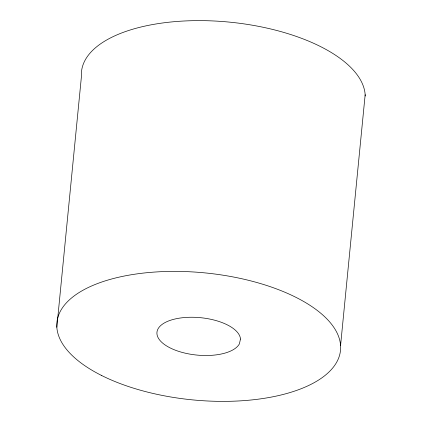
<?xml version="1.0" encoding="UTF-8"?>
<svg xmlns="http://www.w3.org/2000/svg" width="422" height="422" viewBox="0 0 422 422"><rect width="100%" height="100%" fill="white"/><g stroke="black" fill="none" stroke-linecap="round" stroke-linejoin="round"><path stroke-width="0.63" d="M56.838 327.277L81.425 76.514A142.478 63.796 5.6 0 1 220.284 21.358A142.478 63.796 5.6 0 1 365.22 96.005M340.575 345.486L365.162 94.723M240.477 339.061L239.39 343.877A41.952 18.784 5.6 0 1 210.778 355.377L200.007 355.329A41.952 18.784 5.6 0 1 156.937 333.702A41.952 18.784 5.6 0 1 197.401 317.434A41.952 18.784 5.6 0 1 240.477 339.061M101.517 375.448A142.478 63.796 5.6 0 0 336.883 361.833A142.478 63.796 5.6 0 0 157.717 271.863A142.478 63.796 5.6 0 0 101.517 375.448"/></g></svg>
